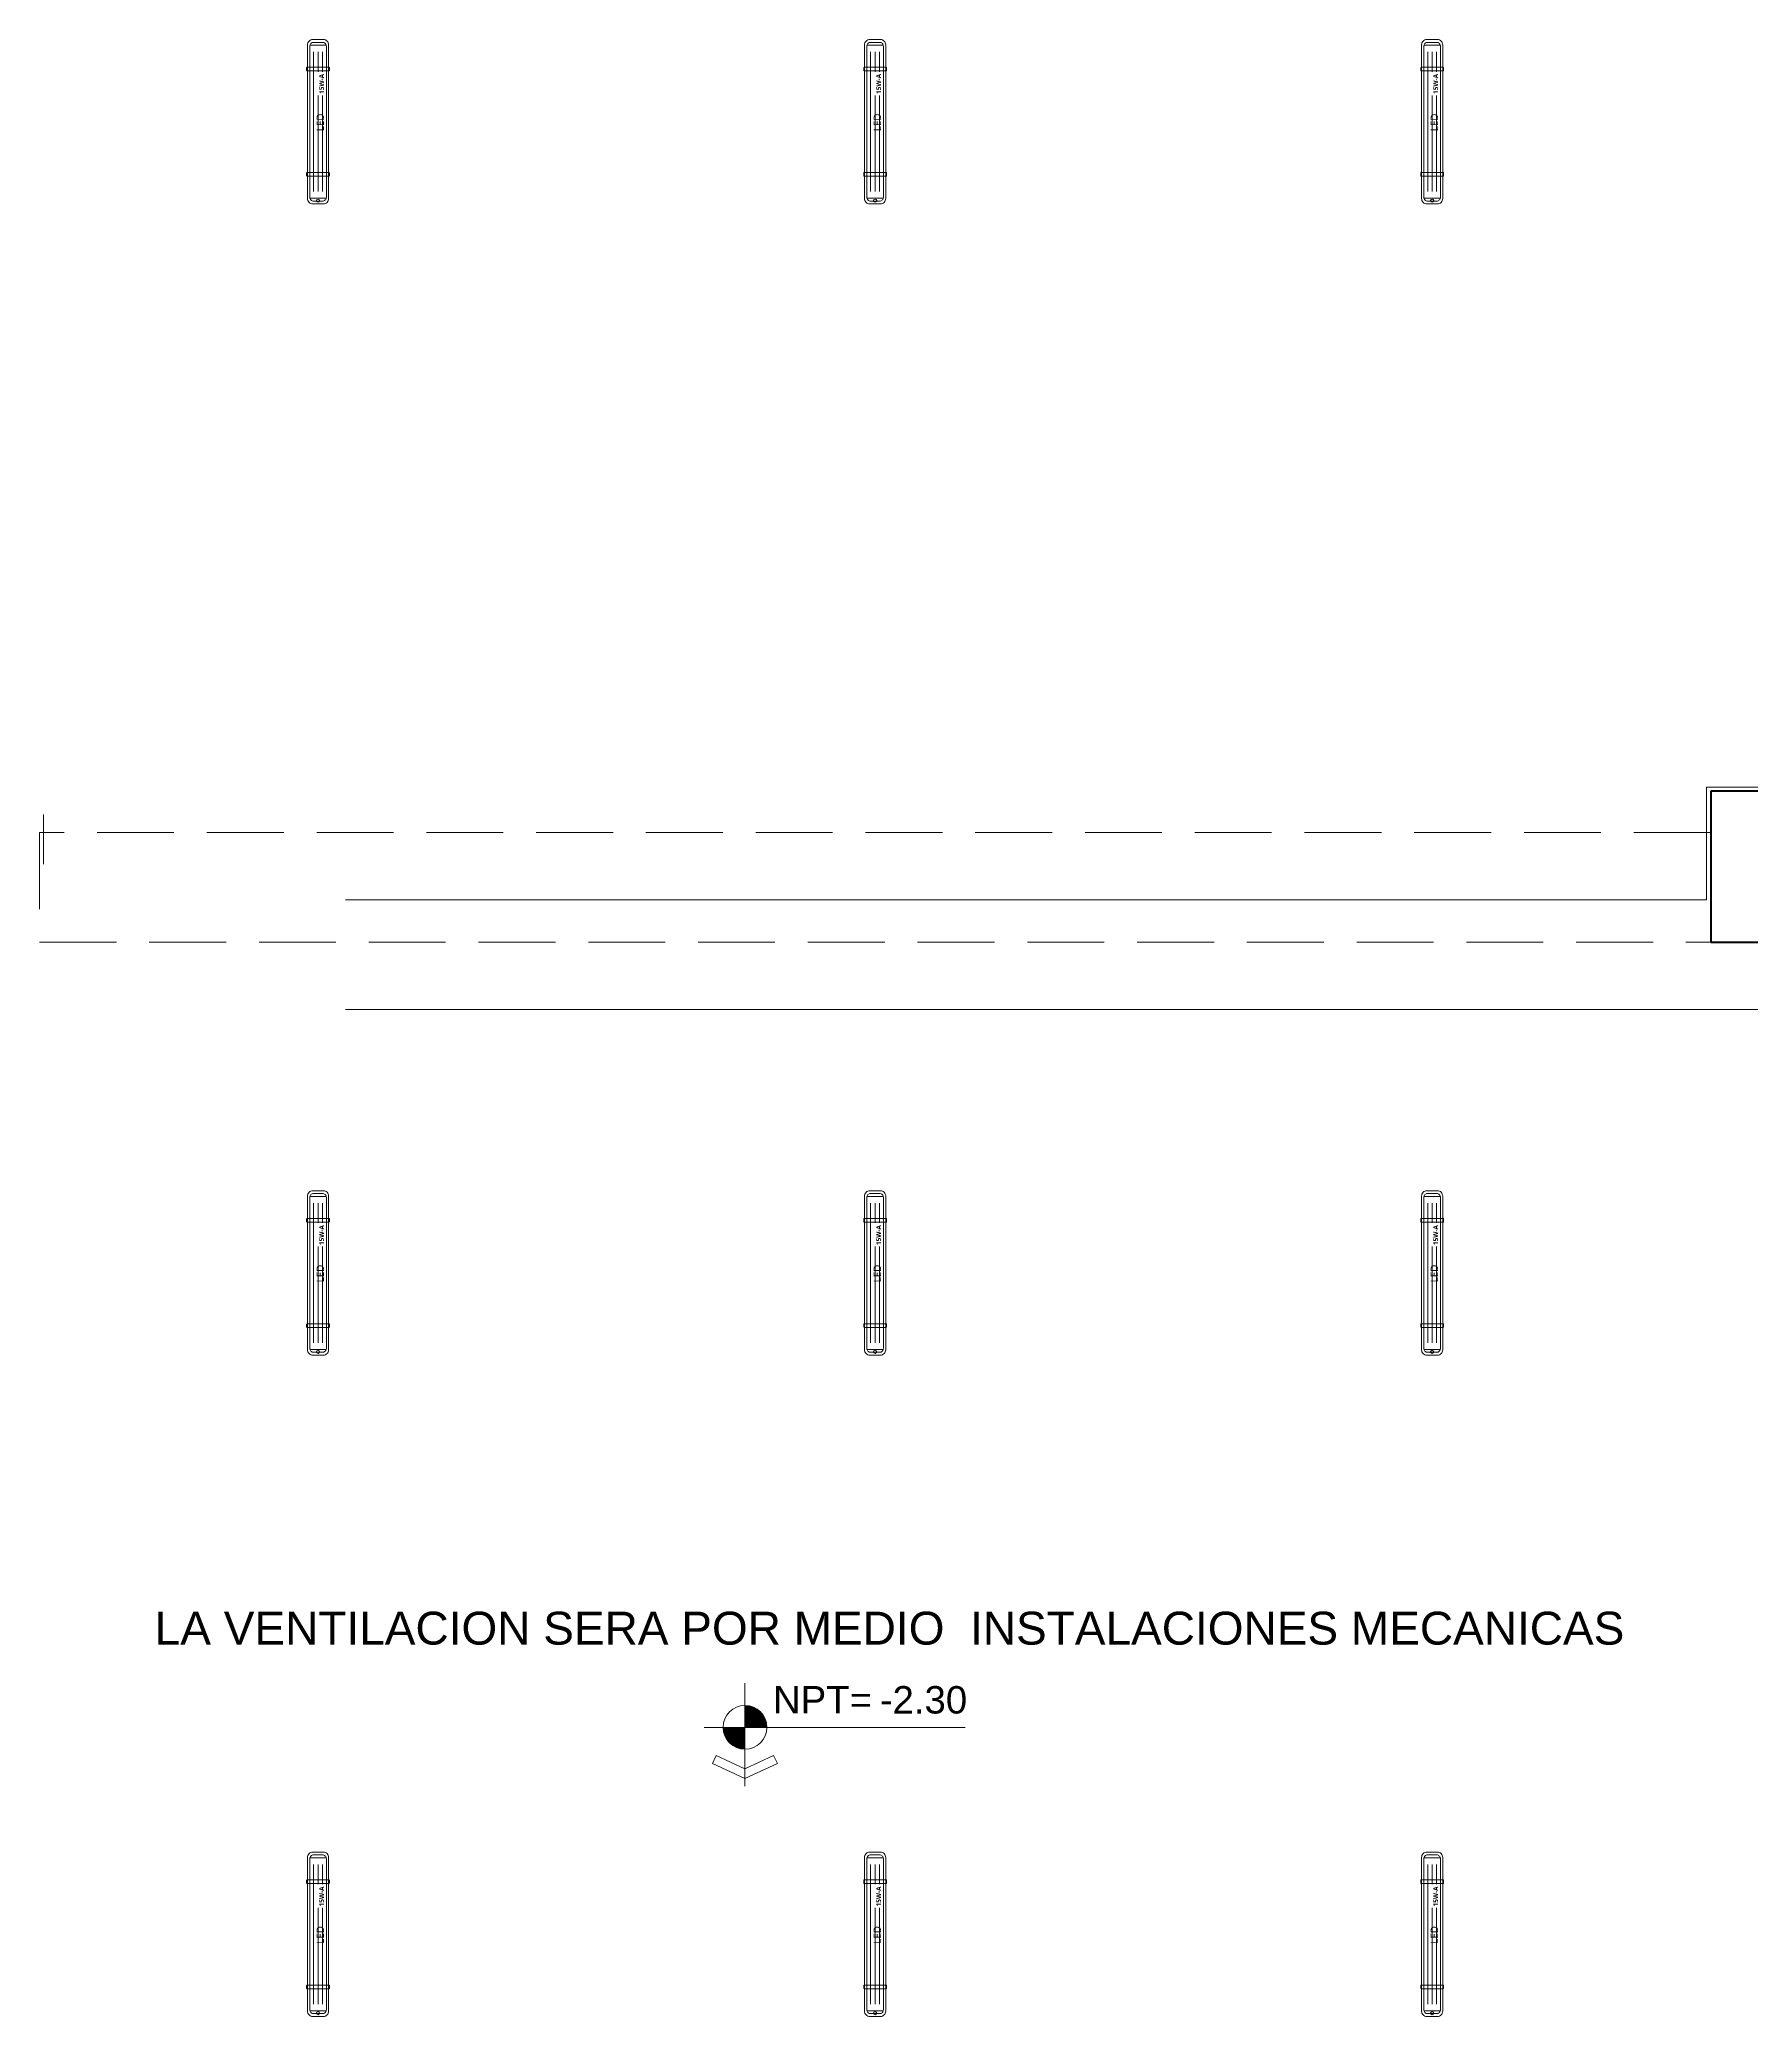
# Model space of a CAD drawing. Header units: metres. Extents: x -4 to 54.5, y -3.3 to 43.7.
# Drawn here: x 26.07 to 32.3, y 20.19 to 27.39 of the extents above; entities that cross this region are included whole.
import ezdxf

# ---------------------------------------------------------------- set-up
doc = ezdxf.new("R2010")
doc.units = ezdxf.units.M
doc.linetypes.add('Derribado', pattern=[0.4, 0.28, -0.12])
doc.layers.get('0').update_dxf_attribs({"color": 8})
for name, color, linetype, lineweight in [('A-DETL', 8, 'Continuous', 9), ('A-FLOR', 8, 'Continuous', 18), ('G-ANNO-DIMS', 8, 'Continuous', 9), ('G-ANNO-TEXT', 8, 'Continuous', 9), ('S-COLS', 8, 'Continuous', 9)]:
    doc.layers.add(name, color=color, linetype=linetype, lineweight=lineweight)
doc.layers.add('IE-LUM-EST-PROPUESTA-R02', color=5, linetype='Continuous', lineweight=18, true_color=0x006b9f)
doc.styles.add('Arial', font='arial.ttf', dxfattribs={"height": 0.12})
doc.styles.add('Arial_5', font='arial.ttf', dxfattribs={"height": 0.1})
doc.styles.add('EI_LUM_BOLD', font='OpenSans-Semibold.ttf')
doc.styles.add('EI_LUM_REGULAR', font='OpenSans-Regular.ttf')

# ---------------------------------------------------------------- blocks, each defined once
blk = doc.blocks.new('Cotas de elevación - CotaEleVacíoNNpt-3697023-NIV_A_S01_SÓTANO 1')
at = {"layer": 'G-ANNO-DIMS'}
h = blk.add_hatch(color=256, dxfattribs=at)
edge = h.paths.add_edge_path()
edge.add_arc((0, 0.002141), 0.0008, 0, 90, ccw=False)
edge.add_line((0.0008, 0.002141), (0, 0.002141))
edge.add_line((0, 0.002141), (0, 0.002941))
h = blk.add_hatch(color=256, dxfattribs=at)
edge = h.paths.add_edge_path()
edge.add_arc((0, 0.002141), 0.0008, 0, 90, ccw=False)
edge.add_line((0.0008, 0.002141), (0, 0.002141))
edge.add_line((0, 0.002141), (0, 0.002941))
h = blk.add_hatch(color=256, dxfattribs=at)
edge = h.paths.add_edge_path()
edge.add_line((-0.0008, 0.002141), (0, 0.002141))
edge.add_line((0, 0.002141), (0, 0.001341))
edge.add_arc((0, 0.002141), 0.0008, 180, 270, ccw=False)
for p, q in [((0, 0.002141), (0, 0.003749)), ((0, 0.002941), (0, 0.002141)), ((0, 0.002141), (0, 0.002941)), ((0, 0.002141), (0, 0.002941)), ((0, 0.002941), (0, 0.002141)), ((0, 0.002141), (-0.001482, 0.002141)), ((-0.0008, 0.002141), (0, 0.002141)), ((0, 0.002141), (-0.0008, 0.002141)), ((-0.0008, 0.002141), (0, 0.002141)), ((0, 0.002141), (0.0008, 0.002141)), ((0, 0.001341), (0, 0.002141)), ((0, 0.002141), (0.0008, 0.002141)), ((0, 0.002141), (0.008028, 0.002141)), ((0, 0.002141), (0, 0)), ((-0.001183, 0.000825), (-0.001045, 0.00112)), ((0, 0.000273), (-0.001183, 0.000825)), ((0, 0.000633), (-0.001045, 0.00112)), ((0, 0.000633), (0.001045, 0.00112)), ((0, 0.000273), (0.001183, 0.000825)), ((0.001183, 0.000825), (0.001045, 0.00112))]:
    blk.add_line(p, q, dxfattribs=at)
for start, end in [(360, 180), (90, 180), (90, 180), (360, 90), (360, 90), (180, 360), (180, 270)]:
    blk.add_arc((0, 0.002141), 0.0008, start, end, dxfattribs=at)
blk = doc.blocks.new('EST-ColumnaRectangularConcretoEst - C155x55cm-V7-NIV_A_S01_SÓTANO 1')
at = {"layer": 'S-COLS', "lineweight": 50}
for p, q in [((0.275, 0.275), (-0.275, 0.275)), ((-0.275, 0.275), (-0.275, -0.275)), ((0.275, -0.275), (0.275, 0.275)), ((-0.275, -0.275), (0.275, -0.275))]:
    blk.add_line(p, q, dxfattribs=at)
blk = doc.blocks.new('EI_LUM_L_01_15')
at = {"color": 0, "lineweight": 13}
for p, q in [((-0.2785, 0.0293), (-0.2785, -0.0293)), ((0.2785, 0.0293), (0.2785, -0.0293))]:
    blk.add_line(p, q, dxfattribs=at)
at = {"color": 0, "lineweight": 9}
for p, q in [((-0.2546, 0.0162), (0.2546, 0.0162)), ((-0.2546, 0), (0.0959, 0)), ((0.1824, 0), (0.2546, 0)), ((-0.2546, -0.0162), (0.0959, -0.0162)), ((0.1824, -0.0162), (0.2546, -0.0162))]:
    blk.add_line(p, q, dxfattribs=at)
at = {"color": 0, "lineweight": 13}
blk.add_lwpolyline([(-0.2802, -0.0385), (0.2802, -0.0385, 0.414214), (0.2995, -0.0193), (0.2995, 0.0192, 0.414214), (0.2802, 0.0385), (-0.2802, 0.0385, 0.414214), (-0.2995, 0.0192), (-0.2995, -0.0193, 0.414214)], format="xyb", close=True, dxfattribs=at)
at = {"color": 0, "lineweight": 9}
for points in [[(-0.2753, -0.0302), (0.2753, -0.0302, 0.414214), (0.2893, -0.0162), (0.2893, 0.0162, 0.414214), (0.2753, 0.0302), (-0.2753, 0.0302, 0.414214), (-0.2893, 0.0162), (-0.2893, -0.0162, 0.414214)], [(-0.1964, -0.0416), (-0.187, -0.0416, 0.414214), (-0.1851, -0.0397), (-0.1851, 0.0397, 0.414214), (-0.187, 0.0416), (-0.1964, 0.0416, 0.414214), (-0.1983, 0.0397), (-0.1983, -0.0397, 0.414214)], [(0.187, -0.0416), (0.1964, -0.0416, 0.414214), (0.1983, -0.0397), (0.1983, 0.0397, 0.414214), (0.1964, 0.0416), (0.187, 0.0416, 0.414214), (0.1851, 0.0397), (0.1851, -0.0397, 0.414214)]]:
    blk.add_lwpolyline(points, format="xyb", close=True, dxfattribs=at)
blk.add_circle((-0.2875, 0), 0.00577, dxfattribs=at)
for s, height, style, p in [('LED', 0.02715, 'EI_LUM_REGULAR', (-0.0343, -0.0216)), ('15W-A', 0.01745, 'EI_LUM_BOLD', (0.1016, -0.0216))]:
    blk.add_text(s, height=height, dxfattribs=dict(at, style=style)).set_placement(p)
at = {"style": 'EI_LUM_REGULAR', "flags": 1}
for tag in ['ANCHO_CUERPO_MM', 'ALTURA_M', 'AMBIENTE', 'TIPO', 'ID', 'IP', 'GIRO_REFERENCIA', 'DESCRIPCION', 'POTENCIA_W', 'FLUJO_NOMINAL_LM', 'FLUJO_CALCULO_LM', 'MONTAJE', 'PAGINA_PDF', 'NUMERO_LOCAL', 'ESTADO', 'LARGO_CUERPO_MM', 'DIAMETRO_CUERPO_MM', 'REFERENCIA_DIMENSIONAL', 'NPT_M', 'FUENTE_XY']:
    blk.add_attdef(tag, (0, 0), '', height=0.025, dxfattribs=at)

msp = doc.modelspace()

# ---------------------------------------------------------------- linework, layer by layer
at = {"layer": 'A-DETL', "linetype": 'Derribado', "lineweight": 18}
for p, q in [((32.16, 24.505), (26.07, 24.505)), ((26.07, 24.505), (26.07, 24.105)), ((32.16, 24.105), (32.16, 24.505)), ((26.07, 24.105), (32.16, 24.105))]:
    msp.add_line(p, q, dxfattribs=at)
at = {"layer": 'A-FLOR', "lineweight": 9}
for p, q in [((32.145, 24.26), (32.145, 24.67)), ((32.145, 24.67), (32.65, 24.67)), ((26.085, 24.57), (26.085, 24.39)), ((27.1846, 24.26), (32.145, 24.26)), ((43.6098, 23.86), (27.1846, 23.86))]:
    msp.add_line(p, q, dxfattribs=at)

# ---------------------------------------------------------------- block references
at = {"layer": 'G-ANNO-DIMS', "xscale": 99.99999999999991, "yscale": 99.99999999999991, "zscale": 99.99999999999991}
msp.add_blockref('Cotas de elevación - CotaEleVacíoNNpt-3697023-NIV_A_S01_SÓTANO 1', (28.6407, 21.0299), dxfattribs=at)
at = {"layer": 'IE-LUM-EST-PROPUESTA-R02', "rotation": 90}
for p in [(27.085, 27.095), (29.115, 27.095), (31.145, 27.095), (27.085, 22.9), (29.115, 22.9), (31.145, 22.9), (27.085, 20.49), (29.115, 20.49), (31.145, 20.49)]:
    msp.add_blockref('EI_LUM_L_01_15', p, dxfattribs=at)
at = {"layer": 'S-COLS', "lineweight": 5}
msp.add_blockref('EST-ColumnaRectangularConcretoEst - C155x55cm-V7-NIV_A_S01_SÓTANO 1', (32.435, 24.38), dxfattribs=at)

# ---------------------------------------------------------------- texts
at = {"layer": 'G-ANNO-TEXT', "insert": (26.4897, 21.6655), "char_height": 0.12, "width": 6.958647, "attachment_point": 1, "style": 'Arial'}
msp.add_mtext('LA VENTILACION SERA POR MEDIO  INSTALACIONES MECANICAS', dxfattribs=at)

# ---------------------------------------------------------------- next in the draw order: texts
at = {"layer": 'G-ANNO-DIMS', "insert": (28.7428, 21.3947), "char_height": 0.1, "width": 0.416877, "attachment_point": 1, "style": 'Arial_5', "bg_fill": 3, "box_fill_scale": 1.25, "bg_fill_color": 9, "bg_fill_true_color": 13158600, "bg_fill_transparency": 0}
msp.add_mtext('NPT=', dxfattribs=at)

# ---------------------------------------------------------------- next in the draw order: texts
at = {"layer": 'G-ANNO-DIMS', "insert": (29.1321, 21.3944), "char_height": 0.1, "width": 0.380758, "attachment_point": 1, "line_spacing_factor": 0.941778, "style": 'Arial_5', "bg_fill": 3, "box_fill_scale": 1.25, "bg_fill_color": 9, "bg_fill_true_color": 13158600, "bg_fill_transparency": 0}
msp.add_mtext('-2.30', dxfattribs=at)

doc.saveas('drawing.dxf')
